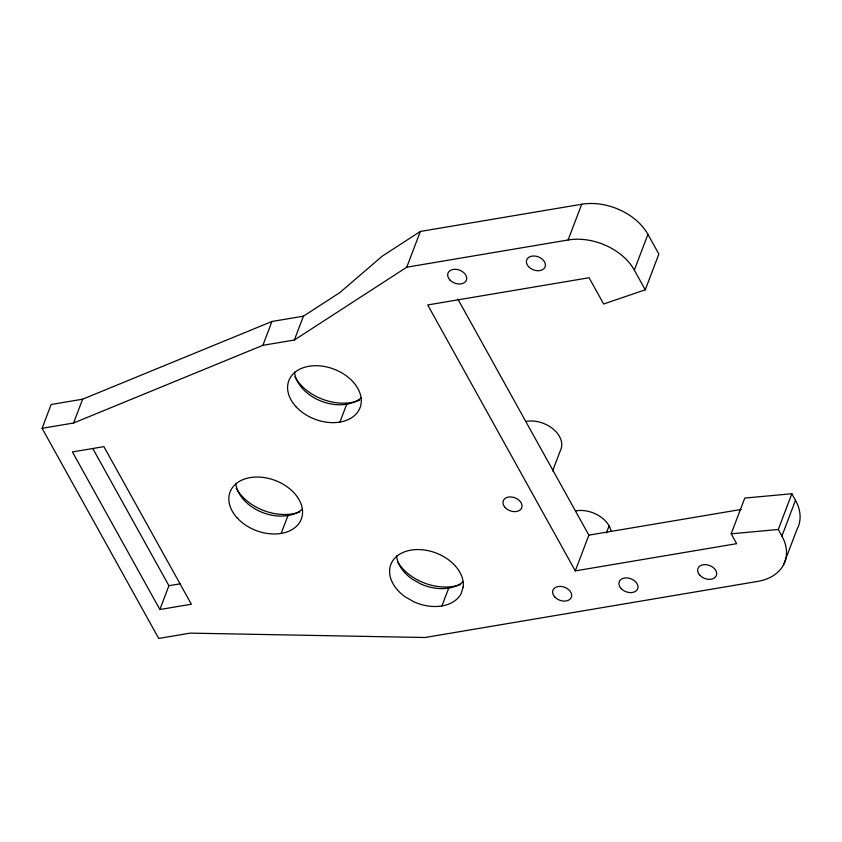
<?xml version="1.0" encoding="UTF-8"?>
<svg xmlns="http://www.w3.org/2000/svg" width="842" height="842" viewBox="0 0 842 842"><rect width="100%" height="100%" fill="white"/><g stroke="black" fill="none" stroke-linecap="round" stroke-linejoin="round"><path stroke-width="1.26" d="M795.49 500.295L781.913 536.038A51.541 36.259 20.8 0 1 757.6 581.422L425.031 637.51L190.187 633.131L158.706 638.447L42.1 428.325L51.151 404.497L82.632 399.192L271.934 321.486L303.425 316.182L339.831 292.595L382.342 256.073L420.337 231.455L581.696 204.248A51.541 36.259 20.8 0 1 647.908 234.371L658.844 254.063L645.267 289.806L603.651 304.004L589.074 277.744L427.715 304.951L575.286 570.887L736.655 543.669L731.182 533.817L744.76 498.085L791.848 493.738L795.49 500.295A51.541 36.259 20.8 0 1 797.048 529.229L783.47 564.971M42.1 428.325L73.591 423.01L82.632 399.192M159.875 609.524L72.423 451.933L103.903 446.628L191.355 604.219L159.875 609.524L168.916 585.695L92.957 448.818M73.591 423.01L262.883 345.315L271.934 321.486M262.883 345.315L294.374 340.01L303.425 316.182M281.186 533.418L287.975 515.546M339.915 422.084L346.704 404.213M294.374 340.01L406.76 267.198L420.337 231.455M406.76 267.198L568.118 239.981L581.696 204.248M441.945 605.935L448.733 588.063M552.626 470.941L560.235 450.902A25.776 18.124 20.8 0 0 553.72 429.494A25.776 18.124 20.8 0 0 526.345 421.368M645.267 289.806L634.331 270.103L647.908 234.371M575.286 570.887L588.863 535.144L457.869 299.089M606.419 532.965L609.103 525.892M781.913 536.038L778.271 529.471L791.848 493.738M168.916 585.695L180.251 583.79M588.863 535.144L741.192 509.452M731.182 533.817L778.271 529.471M568.118 239.981A51.541 36.259 20.8 0 1 634.331 270.103M460.553 584.485A43.921 30.901 20.8 0 1 397.54 561.751M359.639 400.203A43.921 30.901 20.8 0 1 294.911 376.858M299.794 511.968A43.921 30.901 20.8 0 1 236.181 488.192M302.625 508.989A38.101 26.797 20.8 0 1 262.851 512.641A38.101 26.797 20.8 0 1 235.76 483.403M463.384 581.506A38.101 26.797 20.8 0 1 420.547 583.885L412.022 579.001A38.101 26.797 20.8 0 1 396.519 555.92M361.355 397.656A38.101 26.797 20.8 0 1 321.581 401.308A38.101 26.797 20.8 0 1 294.49 372.069M575.991 510.831A25.776 18.124 20.8 0 1 611.039 530.913M463.174 587.095L461.069 593.778A38.101 26.797 20.8 0 1 413.759 601.756L405.234 596.873A38.101 26.797 20.8 0 1 410.97 550.121A38.101 26.797 20.8 0 1 463.174 587.095M237.391 518.177A38.101 26.797 20.8 0 0 300.31 521.251A38.101 26.797 20.8 0 0 259.399 477.088A38.101 26.797 20.8 0 0 237.391 518.177M296.131 406.844A38.101 26.797 20.8 0 0 359.039 409.917A38.101 26.797 20.8 0 0 318.129 365.765A38.101 26.797 20.8 0 0 296.131 406.844M699.839 575.265A9.862 6.936 20.8 0 0 716.121 576.054A9.862 6.936 20.8 0 0 705.533 564.624A9.862 6.936 20.8 0 0 699.839 575.265M621.133 588.537A9.862 6.936 20.8 0 0 637.415 589.326A9.862 6.936 20.8 0 0 626.827 577.896A9.862 6.936 20.8 0 0 621.133 588.537M528.587 266.651A9.862 6.936 20.8 0 0 544.869 267.44A9.862 6.936 20.8 0 0 534.281 256.01A9.862 6.936 20.8 0 0 528.587 266.651M449.87 279.923A9.862 6.936 20.8 0 0 466.152 280.723A9.862 6.936 20.8 0 0 455.564 269.293A9.862 6.936 20.8 0 0 449.87 279.923M554.825 597.02A9.862 6.936 20.8 0 0 571.108 597.82A9.862 6.936 20.8 0 0 560.519 586.39A9.862 6.936 20.8 0 0 554.825 597.02M505.179 507.558A9.862 6.936 20.8 0 0 521.461 508.358A9.862 6.936 20.8 0 0 510.873 496.927A9.862 6.936 20.8 0 0 505.179 507.558"/></g></svg>
